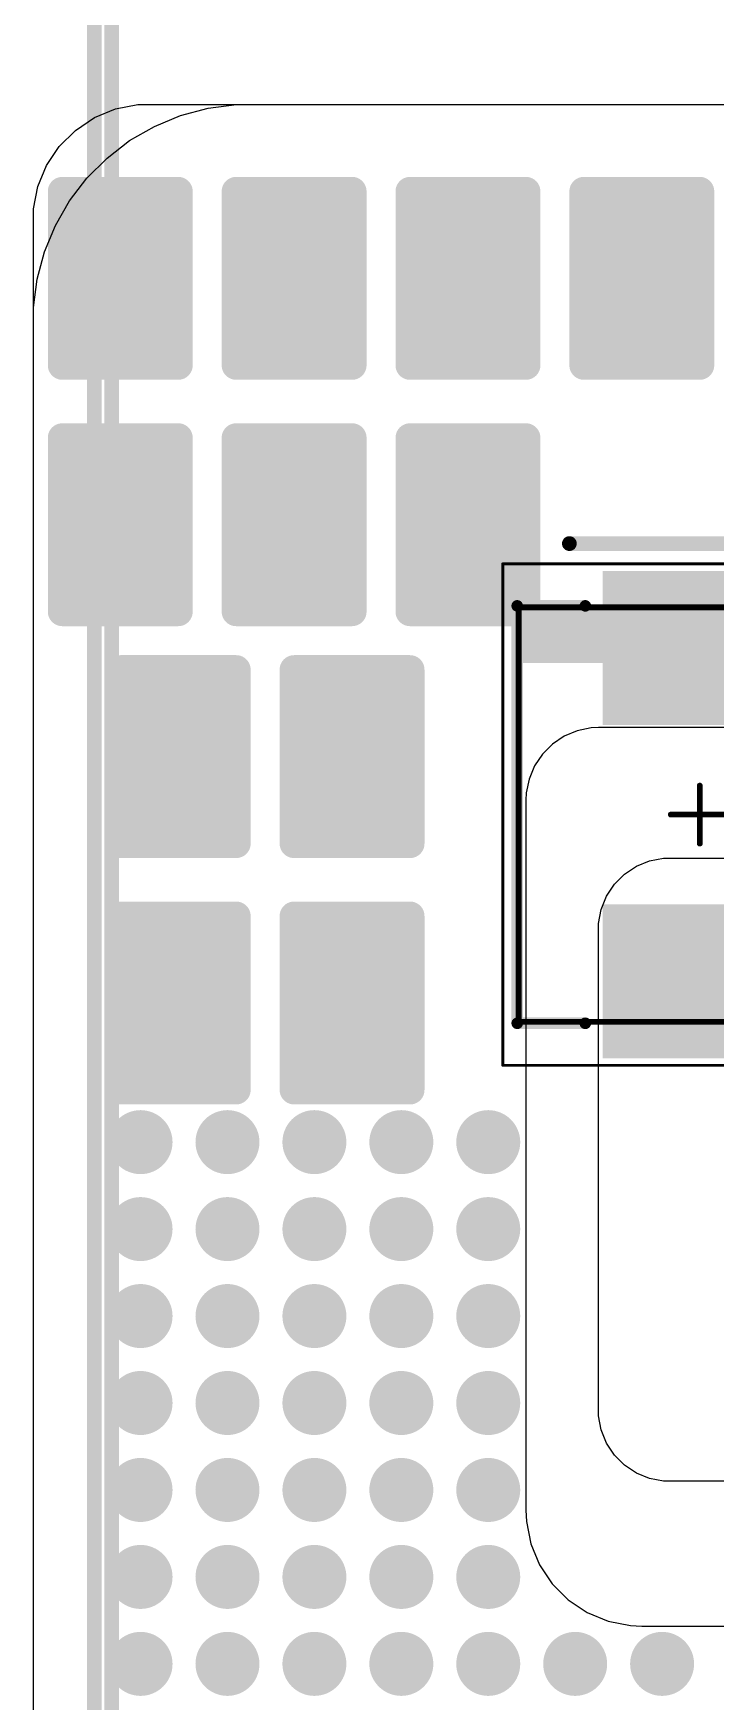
# Model space of a CAD drawing. Header units: millimetres. Extents: x 25 to 183, y 185 to 406.
# Drawn here: x 103.15 to 114.92, y 267.85 to 296.63 of the extents above; entities that cross this region are included whole.
import ezdxf

# ---------------------------------------------------------------- set-up
doc = ezdxf.new("R2010")
doc.units = ezdxf.units.MM
for name, color, linetype in [('BottomLayer', 5, 'Continuous'), ('BottomOverlay', 54, 'Continuous'), ('BottomPaste', 16, 'Continuous'), ('BottomSolder', 6, 'Continuous'), ('Mechanical13', 56, 'Continuous'), ('Mechanical15', 56, 'Continuous'), ('MultiLayer', 9, 'Continuous'), ('TopLayer', 1, 'Continuous'), ('TopOverlay', 2, 'Continuous'), ('TopSolder', 216, 'Continuous'), ('ViaHoleLayer', 16, 'Continuous')]:
    doc.layers.add(name, color=color, linetype=linetype)

# ---------------------------------------------------------------- blocks, each defined once
blk = doc.blocks.new('SMC_B_1856')
at = {"layer": 'BottomLayer'}
for points in [[(-4.1, 1.575), (-4.1, -1.575), (-1.65, 1.575), (-1.65, -1.575)], [(1.65, 1.575), (1.65, -1.575), (4.1, 1.575), (4.1, -1.575)]]:
    blk.add_solid(points, dxfattribs=at)
at = {"layer": 'BottomOverlay'}
for p, q in [((0.125, -5.069), (0.125, -4.561)), ((0.379, -4.815), (-0.129, -4.815))]:
    blk.add_line(p, q, dxfattribs=at)
for points, const_width in [([(-3.6, 3.15), (3.6, 3.15)], 0.2), ([(-3.6, 3.15), (-3.6, 1.975)], 0.2), ([(3.6, 3.15), (3.6, 1.975)], 0.2), ([(4.675, 2.25), (4.675, -2.25)], 0.254), ([(-3.6, -1.975), (-3.6, -3.15)], 0.2), ([(3.6, -1.975), (3.6, -3.15)], 0.2), ([(-3.6, -3.15), (3.6, -3.15)], 0.2)]:
    blk.add_lwpolyline(points, dxfattribs=dict(at, const_width=const_width))
for points, const_width in [([(-3.65, 3.15, 1), (-3.55, 3.15, 1)], 0.1), ([(-3.65, 3.15, 1), (-3.55, 3.15, 1)], 0.1), ([(3.55, 3.15, 1), (3.65, 3.15, 1)], 0.1), ([(3.55, 3.15, 1), (3.65, 3.15, 1)], 0.1), ([(4.611, 2.25, 1), (4.738, 2.25, 1)], 0.127), ([(-3.65, 1.975, 1), (-3.55, 1.975, 1)], 0.1), ([(3.55, 1.975, 1), (3.65, 1.975, 1)], 0.1), ([(-3.65, -1.975, 1), (-3.55, -1.975, 1)], 0.1), ([(3.55, -1.975, 1), (3.65, -1.975, 1)], 0.1), ([(4.611, -2.25, 1), (4.738, -2.25, 1)], 0.127), ([(-3.65, -3.15, 1), (-3.55, -3.15, 1)], 0.1), ([(-3.65, -3.15, 1), (-3.55, -3.15, 1)], 0.1), ([(3.55, -3.15, 1), (3.65, -3.15, 1)], 0.1), ([(3.55, -3.15, 1), (3.65, -3.15, 1)], 0.1)]:
    blk.add_lwpolyline(points, format="xyb", close=True, dxfattribs=dict(at, const_width=const_width))
at = {"layer": 'BottomPaste'}
for points in [[(-4.1, 1.575), (-4.1, -1.575), (-1.65, 1.575), (-1.65, -1.575)], [(1.65, 1.575), (1.65, -1.575), (4.1, 1.575), (4.1, -1.575)]]:
    blk.add_solid(points, dxfattribs=at)
at = {"layer": 'BottomSolder'}
for points in [[(-4.202, 1.677), (-4.202, -1.677), (-1.548, 1.677), (-1.548, -1.677)], [(1.548, 1.677), (1.548, -1.677), (4.202, 1.677), (4.202, -1.677)]]:
    blk.add_solid(points, dxfattribs=at)
at = {"layer": 'Mechanical13', "const_width": 0.1}
for points in [[(-3.575, 3.125), (-3.575, -3.125)], [(-3.575, 3.125), (3.575, 3.125)], [(3.575, 3.125), (3.575, -3.125)], [(-3.575, -3.125), (3.575, -3.125)]]:
    blk.add_lwpolyline(points, dxfattribs=at)
at = {"layer": 'Mechanical13', "const_width": 0.05}
for points in [[(-3.6, 3.125, 1), (-3.55, 3.125, 1)], [(-3.6, 3.125, 1), (-3.55, 3.125, 1)], [(3.55, 3.125, 1), (3.6, 3.125, 1)], [(3.55, 3.125, 1), (3.6, 3.125, 1)], [(-3.6, -3.125, 1), (-3.55, -3.125, 1)], [(-3.6, -3.125, 1), (-3.55, -3.125, 1)], [(3.55, -3.125, 1), (3.6, -3.125, 1)], [(3.55, -3.125, 1), (3.6, -3.125, 1)]]:
    blk.add_lwpolyline(points, format="xyb", close=True, dxfattribs=at)
at = {"layer": 'Mechanical13'}
blk.add_solid([(2.613, -3.125), (3.575, -3.125), (2.613, 3.125), (3.575, 3.125)], dxfattribs=at)
at = {"layer": 'Mechanical15'}
for points, const_width in [([(-4.325, 3.4), (-4.325, -3.4)], 0.05), ([(-4.325, 3.4), (4.325, 3.4)], 0.05), ([(4.325, 3.4), (4.325, -3.4)], 0.05), ([(0, 0.5), (0, -0.5)], 0.1), ([(-0.5, 0), (0.5, 0)], 0.1), ([(-4.325, -3.4), (4.325, -3.4)], 0.05)]:
    blk.add_lwpolyline(points, dxfattribs=dict(at, const_width=const_width))
for points, const_width in [([(-4.337, 3.4, 1), (-4.313, 3.4, 1)], 0.025), ([(-4.337, 3.4, 1), (-4.313, 3.4, 1)], 0.025), ([(4.313, 3.4, 1), (4.337, 3.4, 1)], 0.025), ([(4.313, 3.4, 1), (4.337, 3.4, 1)], 0.025), ([(-0.025, 0.5, 1), (0.025, 0.5, 1)], 0.05), ([(-0.525, 0, 1), (-0.475, 0, 1)], 0.05), ([(0.475, 0, 1), (0.525, 0, 1)], 0.05), ([(-0.025, -0.5, 1), (0.025, -0.5, 1)], 0.05), ([(-4.337, -3.4, 1), (-4.313, -3.4, 1)], 0.025), ([(-4.337, -3.4, 1), (-4.313, -3.4, 1)], 0.025), ([(4.313, -3.4, 1), (4.337, -3.4, 1)], 0.025), ([(4.313, -3.4, 1), (4.337, -3.4, 1)], 0.025)]:
    blk.add_lwpolyline(points, format="xyb", close=True, dxfattribs=dict(at, const_width=const_width))
blk = doc.blocks.new('HEAT_SINK_C40_058_VE_1862')
at = {"layer": 'TopOverlay', "const_width": 0.254}
blk.add_lwpolyline([(-17.25, 2), (-17.25, -56)], dxfattribs=at)
blk = doc.blocks.new('HEAT_SINK_C40_058_VE_1863')
at = {"layer": 'TopOverlay', "const_width": 0.254}
blk.add_lwpolyline([(-17.25, -56), (-17.25, 2)], dxfattribs=at)

msp = doc.modelspace()

# ---------------------------------------------------------------- linework, layer by layer
at = {"layer": 'BottomLayer'}
for p, q in [((104.203, 295.172), (104.567, 295.323)), ((104.567, 295.323), (104.953, 295.4)), ((104.953, 295.4), (105.15, 295.4)), ((105.15, 295.4), (105.15, 295.4)), ((105.15, 295.4), (121.693, 295.4)), ((103.875, 294.953), (104.203, 295.172)), ((103.596, 294.675), (103.875, 294.953)), ((103.378, 294.347), (103.596, 294.675)), ((103.227, 293.983), (103.378, 294.347)), ((103.15, 293.597), (103.227, 293.983)), ((103.15, 293.4), (103.15, 293.597)), ((103.15, 234.4), (103.15, 293.4)), ((112.777, 284.644), (112.537, 284.596)), ((112.9, 284.65), (112.777, 284.644)), ((121.546, 284.65), (112.9, 284.65)), ((112.107, 284.366), (111.934, 284.193)), ((112.311, 284.502), (112.107, 284.366)), ((112.537, 284.596), (112.311, 284.502)), ((111.934, 284.193), (111.798, 283.989)), ((111.704, 283.763), (111.656, 283.523)), ((111.798, 283.989), (111.704, 283.763)), ((111.656, 283.523), (111.65, 283.4)), ((111.65, 283.4), (111.65, 271.15)), ((113.558, 282.258), (113.785, 282.352)), ((113.785, 282.352), (114.027, 282.4)), ((114.027, 282.4), (114.15, 282.4)), ((114.15, 282.4), (121.4, 282.4)), ((113.179, 281.947), (113.353, 282.121)), ((113.353, 282.121), (113.558, 282.258)), ((112.948, 281.515), (113.042, 281.742)), ((113.042, 281.742), (113.179, 281.947)), ((112.9, 281.273), (112.948, 281.515)), ((112.9, 281.15), (112.9, 281.273)), ((112.9, 272.9), (112.9, 281.15)), ((112.9, 272.777), (112.9, 272.9)), ((112.948, 272.535), (112.9, 272.777)), ((113.042, 272.308), (112.948, 272.535)), ((113.179, 272.103), (113.042, 272.308)), ((113.353, 271.929), (113.179, 272.103)), ((113.558, 271.792), (113.353, 271.929)), ((113.785, 271.698), (113.558, 271.792)), ((114.027, 271.65), (113.785, 271.698)), ((116.773, 271.65), (114.027, 271.65)), ((111.65, 271.15), (111.66, 270.954)), ((111.66, 270.954), (111.736, 270.569)), ((111.736, 270.569), (111.886, 270.207)), ((111.886, 270.207), (112.104, 269.881)), ((112.104, 269.881), (112.381, 269.604)), ((112.381, 269.604), (112.707, 269.386)), ((112.707, 269.386), (113.069, 269.236)), ((113.069, 269.236), (113.454, 269.16)), ((113.454, 269.16), (113.65, 269.15)), ((113.65, 269.15), (115.9, 269.15))]:
    msp.add_line(p, q, dxfattribs=at)
at = {"layer": 'BottomLayer', "const_width": 0.45}
for points in [[(104.775, 277.5, 1), (105.225, 277.5, 1)], [(106.275, 277.5, 1), (106.725, 277.5, 1)], [(107.775, 277.5, 1), (108.225, 277.5, 1)], [(109.275, 277.5, 1), (109.725, 277.5, 1)], [(110.775, 277.5, 1), (111.225, 277.5, 1)], [(104.775, 276, 1), (105.225, 276, 1)], [(106.275, 276, 1), (106.725, 276, 1)], [(107.775, 276, 1), (108.225, 276, 1)], [(109.275, 276, 1), (109.725, 276, 1)], [(110.775, 276, 1), (111.225, 276, 1)], [(104.775, 274.5, 1), (105.225, 274.5, 1)], [(106.275, 274.5, 1), (106.725, 274.5, 1)], [(107.775, 274.5, 1), (108.225, 274.5, 1)], [(109.275, 274.5, 1), (109.725, 274.5, 1)], [(110.775, 274.5, 1), (111.225, 274.5, 1)], [(104.775, 273, 1), (105.225, 273, 1)], [(106.275, 273, 1), (106.725, 273, 1)], [(107.775, 273, 1), (108.225, 273, 1)], [(109.275, 273, 1), (109.725, 273, 1)], [(110.775, 273, 1), (111.225, 273, 1)], [(104.775, 271.5, 1), (105.225, 271.5, 1)], [(106.275, 271.5, 1), (106.725, 271.5, 1)], [(107.775, 271.5, 1), (108.225, 271.5, 1)], [(109.275, 271.5, 1), (109.725, 271.5, 1)], [(110.775, 271.5, 1), (111.225, 271.5, 1)], [(104.775, 270, 1), (105.225, 270, 1)], [(106.275, 270, 1), (106.725, 270, 1)], [(107.775, 270, 1), (108.225, 270, 1)], [(109.275, 270, 1), (109.725, 270, 1)], [(110.775, 270, 1), (111.225, 270, 1)], [(104.775, 268.5, 1), (105.225, 268.5, 1)], [(106.275, 268.5, 1), (106.725, 268.5, 1)], [(107.775, 268.5, 1), (108.225, 268.5, 1)], [(109.275, 268.5, 1), (109.725, 268.5, 1)], [(110.775, 268.5, 1), (111.225, 268.5, 1)], [(112.275, 268.5, 1), (112.725, 268.5, 1)], [(113.775, 268.5, 1), (114.225, 268.5, 1)]]:
    msp.add_lwpolyline(points, format="xyb", close=True, dxfattribs=at)
at = {"layer": 'BottomSolder'}
for points, const_width in [([(103.525, 293.9, 1), (103.775, 293.9, 1)], 0.25), ([(105.525, 293.9, 1), (105.775, 293.9, 1)], 0.25), ([(106.525, 293.9, 1), (106.775, 293.9, 1)], 0.25), ([(108.525, 293.9, 1), (108.775, 293.9, 1)], 0.25), ([(109.525, 293.9, 1), (109.775, 293.9, 1)], 0.25), ([(111.525, 293.9, 1), (111.775, 293.9, 1)], 0.25), ([(112.525, 293.9, 1), (112.775, 293.9, 1)], 0.25), ([(114.525, 293.9, 1), (114.775, 293.9, 1)], 0.25), ([(103.525, 290.9, 1), (103.775, 290.9, 1)], 0.25), ([(105.525, 290.9, 1), (105.775, 290.9, 1)], 0.25), ([(106.525, 290.9, 1), (106.775, 290.9, 1)], 0.25), ([(108.525, 290.9, 1), (108.775, 290.9, 1)], 0.25), ([(109.525, 290.9, 1), (109.775, 290.9, 1)], 0.25), ([(111.525, 290.9, 1), (111.775, 290.9, 1)], 0.25), ([(112.525, 290.9, 1), (112.775, 290.9, 1)], 0.25), ([(114.525, 290.9, 1), (114.775, 290.9, 1)], 0.25), ([(103.525, 289.65, 1), (103.775, 289.65, 1)], 0.25), ([(105.525, 289.65, 1), (105.775, 289.65, 1)], 0.25), ([(106.525, 289.65, 1), (106.775, 289.65, 1)], 0.25), ([(108.525, 289.65, 1), (108.775, 289.65, 1)], 0.25), ([(109.525, 289.65, 1), (109.775, 289.65, 1)], 0.25), ([(111.525, 289.65, 1), (111.775, 289.65, 1)], 0.25), ([(103.525, 286.65, 1), (103.775, 286.65, 1)], 0.25), ([(105.525, 286.65, 1), (105.775, 286.65, 1)], 0.25), ([(106.525, 286.65, 1), (106.775, 286.65, 1)], 0.25), ([(108.525, 286.65, 1), (108.775, 286.65, 1)], 0.25), ([(109.525, 286.65, 1), (109.775, 286.65, 1)], 0.25), ([(111.525, 286.65, 1), (111.775, 286.65, 1)], 0.25), ([(104.525, 285.65, 1), (104.775, 285.65, 1)], 0.25), ([(106.525, 285.65, 1), (106.775, 285.65, 1)], 0.25), ([(107.525, 285.65, 1), (107.775, 285.65, 1)], 0.25), ([(109.525, 285.65, 1), (109.775, 285.65, 1)], 0.25), ([(104.525, 282.65, 1), (104.775, 282.65, 1)], 0.25), ([(106.525, 282.65, 1), (106.775, 282.65, 1)], 0.25), ([(107.525, 282.65, 1), (107.775, 282.65, 1)], 0.25), ([(109.525, 282.65, 1), (109.775, 282.65, 1)], 0.25), ([(104.525, 281.4, 1), (104.775, 281.4, 1)], 0.25), ([(106.525, 281.4, 1), (106.775, 281.4, 1)], 0.25), ([(107.525, 281.4, 1), (107.775, 281.4, 1)], 0.25), ([(109.525, 281.4, 1), (109.775, 281.4, 1)], 0.25), ([(104.525, 278.4, 1), (104.775, 278.4, 1)], 0.25), ([(106.525, 278.4, 1), (106.775, 278.4, 1)], 0.25), ([(107.525, 278.4, 1), (107.775, 278.4, 1)], 0.25), ([(109.525, 278.4, 1), (109.775, 278.4, 1)], 0.25), ([(104.724, 277.5, 1), (105.276, 277.5, 1)], 0.552), ([(106.224, 277.5, 1), (106.776, 277.5, 1)], 0.552), ([(107.724, 277.5, 1), (108.276, 277.5, 1)], 0.552), ([(109.224, 277.5, 1), (109.776, 277.5, 1)], 0.552), ([(110.724, 277.5, 1), (111.276, 277.5, 1)], 0.552), ([(104.724, 276, 1), (105.276, 276, 1)], 0.552), ([(106.224, 276, 1), (106.776, 276, 1)], 0.552), ([(107.724, 276, 1), (108.276, 276, 1)], 0.552), ([(109.224, 276, 1), (109.776, 276, 1)], 0.552), ([(110.724, 276, 1), (111.276, 276, 1)], 0.552), ([(104.724, 274.5, 1), (105.276, 274.5, 1)], 0.552), ([(106.224, 274.5, 1), (106.776, 274.5, 1)], 0.552), ([(107.724, 274.5, 1), (108.276, 274.5, 1)], 0.552), ([(109.224, 274.5, 1), (109.776, 274.5, 1)], 0.552), ([(110.724, 274.5, 1), (111.276, 274.5, 1)], 0.552), ([(104.724, 273, 1), (105.276, 273, 1)], 0.552), ([(106.224, 273, 1), (106.776, 273, 1)], 0.552), ([(107.724, 273, 1), (108.276, 273, 1)], 0.552), ([(109.224, 273, 1), (109.776, 273, 1)], 0.552), ([(110.724, 273, 1), (111.276, 273, 1)], 0.552), ([(104.724, 271.5, 1), (105.276, 271.5, 1)], 0.552), ([(106.224, 271.5, 1), (106.776, 271.5, 1)], 0.552), ([(107.724, 271.5, 1), (108.276, 271.5, 1)], 0.552), ([(109.224, 271.5, 1), (109.776, 271.5, 1)], 0.552), ([(110.724, 271.5, 1), (111.276, 271.5, 1)], 0.552), ([(104.724, 270, 1), (105.276, 270, 1)], 0.552), ([(106.224, 270, 1), (106.776, 270, 1)], 0.552), ([(107.724, 270, 1), (108.276, 270, 1)], 0.552), ([(109.224, 270, 1), (109.776, 270, 1)], 0.552), ([(110.724, 270, 1), (111.276, 270, 1)], 0.552), ([(104.724, 268.5, 1), (105.276, 268.5, 1)], 0.552), ([(106.224, 268.5, 1), (106.776, 268.5, 1)], 0.552), ([(107.724, 268.5, 1), (108.276, 268.5, 1)], 0.552), ([(109.224, 268.5, 1), (109.776, 268.5, 1)], 0.552), ([(110.724, 268.5, 1), (111.276, 268.5, 1)], 0.552), ([(112.224, 268.5, 1), (112.776, 268.5, 1)], 0.552), ([(113.724, 268.5, 1), (114.276, 268.5, 1)], 0.552)]:
    msp.add_lwpolyline(points, format="xyb", close=True, dxfattribs=dict(at, const_width=const_width))
for points in [[(105.65, 290.65), (105.65, 294.15), (103.65, 290.65), (103.65, 294.15)], [(108.65, 290.65), (108.65, 294.15), (106.65, 290.65), (106.65, 294.15)], [(111.65, 290.65), (111.65, 294.15), (109.65, 290.65), (109.65, 294.15)], [(114.65, 290.65), (114.65, 294.15), (112.65, 290.65), (112.65, 294.15)], [(105.9, 290.9), (105.9, 293.9), (103.4, 290.9), (103.4, 293.9)], [(108.9, 290.9), (108.9, 293.9), (106.4, 290.9), (106.4, 293.9)], [(111.9, 290.9), (111.9, 293.9), (109.4, 290.9), (109.4, 293.9)], [(114.9, 290.9), (114.9, 293.9), (112.4, 290.9), (112.4, 293.9)], [(105.65, 286.4), (105.65, 289.9), (103.65, 286.4), (103.65, 289.9)], [(108.65, 286.4), (108.65, 289.9), (106.65, 286.4), (106.65, 289.9)], [(111.65, 286.4), (111.65, 289.9), (109.65, 286.4), (109.65, 289.9)], [(105.9, 286.65), (105.9, 289.65), (103.4, 286.65), (103.4, 289.65)], [(108.9, 286.65), (108.9, 289.65), (106.4, 286.65), (106.4, 289.65)], [(111.9, 286.65), (111.9, 289.65), (109.4, 286.65), (109.4, 289.65)], [(106.65, 282.4), (106.65, 285.9), (104.65, 282.4), (104.65, 285.9)], [(109.65, 282.4), (109.65, 285.9), (107.65, 282.4), (107.65, 285.9)], [(106.9, 282.65), (106.9, 285.65), (104.4, 282.65), (104.4, 285.65)], [(109.9, 282.65), (109.9, 285.65), (107.4, 282.65), (107.4, 285.65)], [(106.65, 278.15), (106.65, 281.65), (104.65, 278.15), (104.65, 281.65)], [(109.65, 278.15), (109.65, 281.65), (107.65, 278.15), (107.65, 281.65)], [(106.9, 278.4), (106.9, 281.4), (104.4, 278.4), (104.4, 281.4)], [(109.9, 278.4), (109.9, 281.4), (107.4, 278.4), (107.4, 281.4)]]:
    msp.add_solid(points, dxfattribs=at)
at = {"layer": 'MultiLayer', "const_width": 0.45}
for points in [[(104.775, 277.5, 1), (105.225, 277.5, 1)], [(106.275, 277.5, 1), (106.725, 277.5, 1)], [(107.775, 277.5, 1), (108.225, 277.5, 1)], [(109.275, 277.5, 1), (109.725, 277.5, 1)], [(110.775, 277.5, 1), (111.225, 277.5, 1)], [(104.775, 276, 1), (105.225, 276, 1)], [(106.275, 276, 1), (106.725, 276, 1)], [(107.775, 276, 1), (108.225, 276, 1)], [(109.275, 276, 1), (109.725, 276, 1)], [(110.775, 276, 1), (111.225, 276, 1)], [(104.775, 274.5, 1), (105.225, 274.5, 1)], [(106.275, 274.5, 1), (106.725, 274.5, 1)], [(107.775, 274.5, 1), (108.225, 274.5, 1)], [(109.275, 274.5, 1), (109.725, 274.5, 1)], [(110.775, 274.5, 1), (111.225, 274.5, 1)], [(104.775, 273, 1), (105.225, 273, 1)], [(106.275, 273, 1), (106.725, 273, 1)], [(107.775, 273, 1), (108.225, 273, 1)], [(109.275, 273, 1), (109.725, 273, 1)], [(110.775, 273, 1), (111.225, 273, 1)], [(104.775, 271.5, 1), (105.225, 271.5, 1)], [(106.275, 271.5, 1), (106.725, 271.5, 1)], [(107.775, 271.5, 1), (108.225, 271.5, 1)], [(109.275, 271.5, 1), (109.725, 271.5, 1)], [(110.775, 271.5, 1), (111.225, 271.5, 1)], [(104.775, 270, 1), (105.225, 270, 1)], [(106.275, 270, 1), (106.725, 270, 1)], [(107.775, 270, 1), (108.225, 270, 1)], [(109.275, 270, 1), (109.725, 270, 1)], [(110.775, 270, 1), (111.225, 270, 1)], [(104.775, 268.5, 1), (105.225, 268.5, 1)], [(106.275, 268.5, 1), (106.725, 268.5, 1)], [(107.775, 268.5, 1), (108.225, 268.5, 1)], [(109.275, 268.5, 1), (109.725, 268.5, 1)], [(110.775, 268.5, 1), (111.225, 268.5, 1)], [(112.275, 268.5, 1), (112.725, 268.5, 1)], [(113.775, 268.5, 1), (114.225, 268.5, 1)]]:
    msp.add_lwpolyline(points, format="xyb", close=True, dxfattribs=at)
at = {"layer": 'TopLayer'}
for p, q in [((105.692, 295.209), (106.167, 295.336)), ((106.167, 295.336), (106.654, 295.4)), ((106.654, 295.4), (106.9, 295.4)), ((106.9, 295.4), (126.443, 295.4)), ((104.812, 294.775), (105.238, 295.02)), ((105.238, 295.02), (105.692, 295.209)), ((104.422, 294.475), (104.812, 294.775)), ((104.075, 294.128), (104.422, 294.475)), ((103.775, 293.738), (104.075, 294.128)), ((103.53, 293.312), (103.775, 293.738)), ((103.341, 292.858), (103.53, 293.312)), ((103.214, 292.383), (103.341, 292.858)), ((103.15, 291.896), (103.214, 292.383)), ((103.15, 291.65), (103.15, 291.896)), ((103.15, 265.9), (103.15, 291.65)), ((103.15, 291.65), (103.15, 291.65)), ((103.15, 291.65), (103.15, 291.65))]:
    msp.add_line(p, q, dxfattribs=at)
at = {"layer": 'TopLayer', "const_width": 0.45}
for points in [[(104.775, 277.5, 1), (105.225, 277.5, 1)], [(106.275, 277.5, 1), (106.725, 277.5, 1)], [(107.775, 277.5, 1), (108.225, 277.5, 1)], [(109.275, 277.5, 1), (109.725, 277.5, 1)], [(110.775, 277.5, 1), (111.225, 277.5, 1)], [(104.775, 276, 1), (105.225, 276, 1)], [(106.275, 276, 1), (106.725, 276, 1)], [(107.775, 276, 1), (108.225, 276, 1)], [(109.275, 276, 1), (109.725, 276, 1)], [(110.775, 276, 1), (111.225, 276, 1)], [(104.775, 274.5, 1), (105.225, 274.5, 1)], [(106.275, 274.5, 1), (106.725, 274.5, 1)], [(107.775, 274.5, 1), (108.225, 274.5, 1)], [(109.275, 274.5, 1), (109.725, 274.5, 1)], [(110.775, 274.5, 1), (111.225, 274.5, 1)], [(104.775, 273, 1), (105.225, 273, 1)], [(106.275, 273, 1), (106.725, 273, 1)], [(107.775, 273, 1), (108.225, 273, 1)], [(109.275, 273, 1), (109.725, 273, 1)], [(110.775, 273, 1), (111.225, 273, 1)], [(104.775, 271.5, 1), (105.225, 271.5, 1)], [(106.275, 271.5, 1), (106.725, 271.5, 1)], [(107.775, 271.5, 1), (108.225, 271.5, 1)], [(109.275, 271.5, 1), (109.725, 271.5, 1)], [(110.775, 271.5, 1), (111.225, 271.5, 1)], [(104.775, 270, 1), (105.225, 270, 1)], [(106.275, 270, 1), (106.725, 270, 1)], [(107.775, 270, 1), (108.225, 270, 1)], [(109.275, 270, 1), (109.725, 270, 1)], [(110.775, 270, 1), (111.225, 270, 1)], [(104.775, 268.5, 1), (105.225, 268.5, 1)], [(106.275, 268.5, 1), (106.725, 268.5, 1)], [(107.775, 268.5, 1), (108.225, 268.5, 1)], [(109.275, 268.5, 1), (109.725, 268.5, 1)], [(110.775, 268.5, 1), (111.225, 268.5, 1)], [(112.275, 268.5, 1), (112.725, 268.5, 1)], [(113.775, 268.5, 1), (114.225, 268.5, 1)]]:
    msp.add_lwpolyline(points, format="xyb", close=True, dxfattribs=at)
at = {"layer": 'TopSolder', "const_width": 0.552}
for points in [[(104.724, 277.5, 1), (105.276, 277.5, 1)], [(106.224, 277.5, 1), (106.776, 277.5, 1)], [(107.724, 277.5, 1), (108.276, 277.5, 1)], [(109.224, 277.5, 1), (109.776, 277.5, 1)], [(110.724, 277.5, 1), (111.276, 277.5, 1)], [(104.724, 276, 1), (105.276, 276, 1)], [(106.224, 276, 1), (106.776, 276, 1)], [(107.724, 276, 1), (108.276, 276, 1)], [(109.224, 276, 1), (109.776, 276, 1)], [(110.724, 276, 1), (111.276, 276, 1)], [(104.724, 274.5, 1), (105.276, 274.5, 1)], [(106.224, 274.5, 1), (106.776, 274.5, 1)], [(107.724, 274.5, 1), (108.276, 274.5, 1)], [(109.224, 274.5, 1), (109.776, 274.5, 1)], [(110.724, 274.5, 1), (111.276, 274.5, 1)], [(104.724, 273, 1), (105.276, 273, 1)], [(106.224, 273, 1), (106.776, 273, 1)], [(107.724, 273, 1), (108.276, 273, 1)], [(109.224, 273, 1), (109.776, 273, 1)], [(110.724, 273, 1), (111.276, 273, 1)], [(104.724, 271.5, 1), (105.276, 271.5, 1)], [(106.224, 271.5, 1), (106.776, 271.5, 1)], [(107.724, 271.5, 1), (108.276, 271.5, 1)], [(109.224, 271.5, 1), (109.776, 271.5, 1)], [(110.724, 271.5, 1), (111.276, 271.5, 1)], [(104.724, 270, 1), (105.276, 270, 1)], [(106.224, 270, 1), (106.776, 270, 1)], [(107.724, 270, 1), (108.276, 270, 1)], [(109.224, 270, 1), (109.776, 270, 1)], [(110.724, 270, 1), (111.276, 270, 1)], [(104.724, 268.5, 1), (105.276, 268.5, 1)], [(106.224, 268.5, 1), (106.776, 268.5, 1)], [(107.724, 268.5, 1), (108.276, 268.5, 1)], [(109.224, 268.5, 1), (109.776, 268.5, 1)], [(110.724, 268.5, 1), (111.276, 268.5, 1)], [(112.224, 268.5, 1), (112.776, 268.5, 1)], [(113.724, 268.5, 1), (114.276, 268.5, 1)]]:
    msp.add_lwpolyline(points, format="xyb", close=True, dxfattribs=at)
at = {"layer": 'ViaHoleLayer', "const_width": 0.25}
for points in [[(104.875, 277.5, 1), (105.125, 277.5, 1)], [(106.375, 277.5, 1), (106.625, 277.5, 1)], [(107.875, 277.5, 1), (108.125, 277.5, 1)], [(109.375, 277.5, 1), (109.625, 277.5, 1)], [(110.875, 277.5, 1), (111.125, 277.5, 1)], [(104.875, 276, 1), (105.125, 276, 1)], [(106.375, 276, 1), (106.625, 276, 1)], [(107.875, 276, 1), (108.125, 276, 1)], [(109.375, 276, 1), (109.625, 276, 1)], [(110.875, 276, 1), (111.125, 276, 1)], [(104.875, 274.5, 1), (105.125, 274.5, 1)], [(106.375, 274.5, 1), (106.625, 274.5, 1)], [(107.875, 274.5, 1), (108.125, 274.5, 1)], [(109.375, 274.5, 1), (109.625, 274.5, 1)], [(110.875, 274.5, 1), (111.125, 274.5, 1)], [(104.875, 273, 1), (105.125, 273, 1)], [(106.375, 273, 1), (106.625, 273, 1)], [(107.875, 273, 1), (108.125, 273, 1)], [(109.375, 273, 1), (109.625, 273, 1)], [(110.875, 273, 1), (111.125, 273, 1)], [(104.875, 271.5, 1), (105.125, 271.5, 1)], [(106.375, 271.5, 1), (106.625, 271.5, 1)], [(107.875, 271.5, 1), (108.125, 271.5, 1)], [(109.375, 271.5, 1), (109.625, 271.5, 1)], [(110.875, 271.5, 1), (111.125, 271.5, 1)], [(104.875, 270, 1), (105.125, 270, 1)], [(106.375, 270, 1), (106.625, 270, 1)], [(107.875, 270, 1), (108.125, 270, 1)], [(109.375, 270, 1), (109.625, 270, 1)], [(110.875, 270, 1), (111.125, 270, 1)], [(104.875, 268.5, 1), (105.125, 268.5, 1)], [(106.375, 268.5, 1), (106.625, 268.5, 1)], [(107.875, 268.5, 1), (108.125, 268.5, 1)], [(109.375, 268.5, 1), (109.625, 268.5, 1)], [(110.875, 268.5, 1), (111.125, 268.5, 1)], [(112.375, 268.5, 1), (112.625, 268.5, 1)], [(113.875, 268.5, 1), (114.125, 268.5, 1)]]:
    msp.add_lwpolyline(points, format="xyb", close=True, dxfattribs=at)

# ---------------------------------------------------------------- block references
for name, p, rotation in [('HEAT_SINK_C40_058_VE_1862', (86.95, 261.875), 180), ('SMC_B_1856', (114.65, 283.15), 90)]:
    msp.add_blockref(name, p, dxfattribs=dict(rotation=rotation))
msp.add_blockref('HEAT_SINK_C40_058_VE_1863', (121.75, 315.9))

doc.saveas('drawing.dxf')
